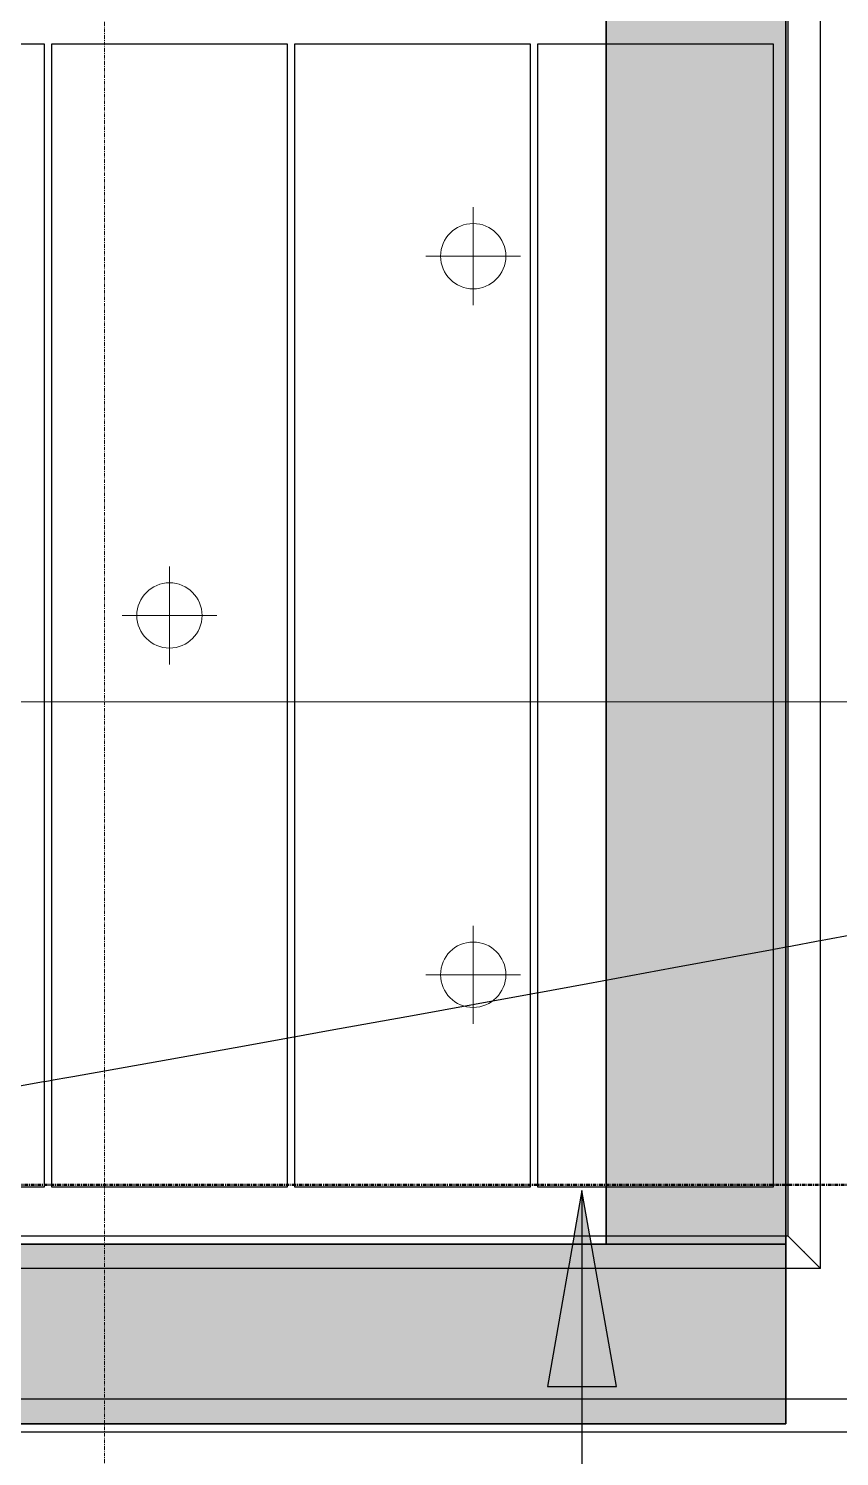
# Model space of a CAD drawing. Header units: millimetres. Extents: x -853228 to -744682, y -17776 to 32484.
# Drawn here: x -824599 to -823357, y 4724 to 6910 of the extents above; entities that cross this region are included whole.
import ezdxf
from ezdxf.xclip import XClip

# ---------------------------------------------------------------- set-up
doc = ezdxf.new("R2010")
doc.units = ezdxf.units.MM
doc.header["$XCLIPFRAME"] = 0
doc.linetypes.add('DPA_Grid _ Level 100', pattern=[10, 5.5, -1.6, 1.3, -1.6])
for name, color, linetype in [('000 - WIPEOUT', 250, 'Continuous'), ('A04_TUBE SERIES', 2, 'Continuous'), ('A11_ALU.SOLID SHEET', 2, 'Continuous')]:
    doc.layers.add(name, color=color, linetype=linetype)
for name, color, linetype, lineweight in [('A-ANNO-NOTE', 3, 'Continuous', 25), ('A-DETL-GENF', 2, 'Continuous', 9), ('A-GLAZ-CWMG', 2, 'Continuous', 35), ('E-LITE-EQPM', 2, 'Continuous', 9), ('G-ANNO-SECL', 3, 'Continuous', 9), ('S-GRID', 251, 'Continuous', 9)]:
    doc.layers.add(name, color=color, linetype=linetype, lineweight=lineweight)

# ---------------------------------------------------------------- blocks, each defined once
blk = doc.blocks.new('Rectangular Mullion - 200mm Square-13922848-4281-01 ENLARGED LOWER PLATFORM LEVEL - REFLECTED CEILING PLAN - SHEET 2')
at = {"layer": 'A-GLAZ-CWMG'}
blk.add_hatch(color=256, dxfattribs=at).paths.add_polyline_path([(-825763.7, 4774), (-823439.2, 4774), (-823439.2, 5049), (-825763.7, 5049)])
for p, q in [((-825763.7, 5049), (-823439.2, 5049)), ((-825763.7, 5049), (-823439.2, 5049)), ((-823439.2, 4774), (-823439.2, 5049)), ((-823439.2, 5049), (-823439.2, 4774)), ((-823439.2, 4774), (-825763.7, 4774)), ((-825763.7, 4774), (-823439.2, 4774))]:
    blk.add_line(p, q, dxfattribs=at)
blk = doc.blocks.new('Rectangular Mullion - 200mm Square-13922674-4281-01 ENLARGED LOWER PLATFORM LEVEL - REFLECTED CEILING PLAN - SHEET 2')
at = {"layer": 'A-GLAZ-CWMG'}
blk.add_hatch(color=256, dxfattribs=at).paths.add_polyline_path([(-830000.2, 5049), (-830000.2, 6974), (-830275.2, 6974), (-830275.2, 5049)])
for p, q in [((-830275.2, 6974), (-830000.2, 6974)), ((-830000.2, 6974), (-830275.2, 6974)), ((-830275.2, 5049), (-830275.2, 6974)), ((-830275.2, 6974), (-830275.2, 5049)), ((-830000.2, 6974), (-830000.2, 5049)), ((-830000.2, 6974), (-830000.2, 5049)), ((-830275.2, 5049), (-830000.2, 5049)), ((-830000.2, 5049), (-830275.2, 5049))]:
    blk.add_line(p, q, dxfattribs=at)
blk = doc.blocks.new('DPA_AN_Section Line - UP-Left-16619271-4281-01 ENLARGED LOWER PLATFORM LEVEL - REFLECTED CEILING PLAN - SHEET 2')
at = {"layer": 'A-ANNO-NOTE', "lineweight": 9}
blk.add_line((7.5, 0), (150, 0), dxfattribs=at)
blk = doc.blocks.new('*U393')
at = {"layer": 'S-GRID', "linetype": 'DPA_Grid _ Level 100'}
blk.add_line((-22800, -21354.7), (-22800, 16961.2), dxfattribs=at)
blk = doc.blocks.new('LGF_DL_SAA_LowPower_DL1a1 - LGF_DL_SAA_LowPower_DL1a-12437659-4180-01 LOWER PLATFORM LEVEL - REFLECTED CEILING PLAN')
at = {"layer": 'A-DETL-GENF'}
for p, q in [((0, 75), (0, -75)), ((72.5, 0), (-72.5, 0))]:
    blk.add_line(p, q, dxfattribs=at)
blk.add_circle((0, 0), 50, dxfattribs=at)
blk = doc.blocks.new('LGF_DL_SAA_LowPower_DL1a1 - LGF_DL_SAA_LowPower_DL1a-12438006-4180-01 LOWER PLATFORM LEVEL - REFLECTED CEILING PLAN')
at = {"layer": 'A-DETL-GENF'}
for p, q in [((0, -75), (0, 75)), ((72.5, 0), (-72.5, 0))]:
    blk.add_line(p, q, dxfattribs=at)
blk.add_circle((0, 0), 50, dxfattribs=at)
blk = doc.blocks.new('C-1-PP19-AR-4180-01-B_20250908-040939_EXDOWNLIGHT')
at = {"layer": 'E-LITE-EQPM'}
for name, p, rotation in [('LGF_DL_SAA_LowPower_DL1a1 - LGF_DL_SAA_LowPower_DL1a-12437659-4180-01 LOWER PLATFORM LEVEL - REFLECTED CEILING PLAN', (-79235.5, 2982.5), 359.9999881697653), ('LGF_DL_SAA_LowPower_DL1a1 - LGF_DL_SAA_LowPower_DL1a-12437659-4180-01 LOWER PLATFORM LEVEL - REFLECTED CEILING PLAN', (-79700.5, 2432.5), 359.9999881697653), ('LGF_DL_SAA_LowPower_DL1a1 - LGF_DL_SAA_LowPower_DL1a-12438006-4180-01 LOWER PLATFORM LEVEL - REFLECTED CEILING PLAN', (-79235.5, 1882.5), 1.18302346677688e-05)]:
    blk.add_blockref(name, p, dxfattribs=dict(at, rotation=rotation))
blk = doc.blocks.new('*U749')
at = {"color": 6}
blk.add_point((-37.5, 0), dxfattribs=at)
at = {"color": 3}
for points in [[(-875, 552), (875, 552), (875, 192), (-875, 192)], [(-875, -192), (875, -192), (875, -552), (-875, -552)], [(-875, -564), (875, -564), (875, -924), (-875, -924)]]:
    blk.add_wipeout(points, dxfattribs=at).dxf.layer = '000 - WIPEOUT'
at = {"layer": 'A11_ALU.SOLID SHEET', "color": 0, "linetype": 'ByBlock'}
for points in [[(875, 192), (-875, 192), (-875, 552), (875, 552)], [(875, -552), (-875, -552), (-875, -192), (875, -192)], [(875, -924), (-875, -924), (-875, -564), (875, -564)]]:
    blk.add_lwpolyline(points, close=True, dxfattribs=at)
at = {"color": 3}
blk.add_wipeout([(-875, 180), (875, 180), (875, -180), (-875, -180)], dxfattribs=at).dxf.layer = '000 - WIPEOUT'
at = {"layer": 'A11_ALU.SOLID SHEET', "color": 0, "linetype": 'ByBlock'}
blk.add_lwpolyline([(875, -180), (-875, -180), (-875, 180), (875, 180)], close=True, dxfattribs=at)
blk = doc.blocks.new('*U750')
blk.add_attdef('EXTR.OVL-LENGTH_', (-25, -59.1), '', height=5)
blk.add_wipeout([(-25, 25), (25, -25), (25, 1975), (-25, 1925)]).dxf.layer = '000 - WIPEOUT'
blk.add_point((0, 0))
at = {"layer": 'A04_TUBE SERIES', "color": 0}
blk.add_lwpolyline([(-25, 25), (25, -25), (25, 1975), (-25, 1925)], close=True, dxfattribs=at)
blk = doc.blocks.new('*U644')
blk.add_attdef('EXTR.OVL-LENGTH_', (-25, -59.1), '', height=5)
blk.add_wipeout([(-25, 25), (25, -25), (25, 6873.5), (-25, 6823.5)]).dxf.layer = '000 - WIPEOUT'
at = {"layer": 'A04_TUBE SERIES', "color": 0}
blk.add_lwpolyline([(-25, 25), (25, -25), (25, 6873.5), (-25, 6823.5)], close=True, dxfattribs=at)
blk = doc.blocks.new('*U645')
blk.add_attdef('EXTR.OVL-LENGTH_', (-25, -59.1), '', height=5)
blk.add_wipeout([(-25, -25), (25, 25), (25, 6317.5), (-25, 6367.5)]).dxf.layer = '000 - WIPEOUT'
at = {"layer": 'A04_TUBE SERIES', "color": 0}
blk.add_lwpolyline([(-25, -25), (25, 25), (25, 6317.5), (-25, 6367.5)], close=True, dxfattribs=at)
blk = doc.blocks.new('*U862')
at = {"layer": 'A04_TUBE SERIES', "color": 0, "linetype": 'ByBlock'}
blk.add_blockref('*U750', (6620.5, 275), dxfattribs=at)
at = {"layer": 'A04_TUBE SERIES', "color": 0, "linetype": 'ByBlock', "rotation": 269.9999999999478}
blk.add_blockref('*U644', (25, 25), dxfattribs=at)
at = {"layer": 'A11_ALU.SOLID SHEET', "color": 0, "linetype": 'ByBlock', "rotation": 90}
blk.add_blockref('*U749', (5648.8, 1250), dxfattribs=at)
at = {"layer": 'A04_TUBE SERIES', "color": 0, "linetype": 'ByBlock', "xscale": -1, "rotation": 269.9999999999478}
blk.add_blockref('*U645', (278, 275), dxfattribs=at)
blk = doc.blocks.new('*U986')
at = {"layer": 'A11_ALU.SOLID SHEET'}
blk.add_blockref('*U862', (-85349.3, 1182.5), dxfattribs=at)

msp = doc.modelspace()

# ---------------------------------------------------------------- block references
ref = msp.add_blockref('*U986', (-744682.4, 3579))
XClip(ref).set_block_clipping_path([(-104690.1238047113, -9620.0077451946), (-34092.6543255158, 14393.0014498748)])

# ---------------------------------------------------------------- next in the draw order: hatches: boundary and pattern name
at = {"layer": 'A-ANNO-NOTE'}
msp.add_hatch(color=256, dxfattribs=at).paths.add_polyline_path([(-823751.4, 5130.9), (-823804.3, 4830.9), (-823698.5, 4830.9)])

# ---------------------------------------------------------------- next in the draw order: linework, layer by layer
msp.add_spline([(-835882.4, 3579), (-801682.4, 12088.5), (-758836, 27096.5), (-744682.4, 3579)], degree=3)
for p, q in [((-823751.4, 5130.9), (-823804.3, 4830.9)), ((-823698.5, 4830.9), (-823751.4, 5130.9)), ((-823751.4, 5130.9), (-823751.4, -2782.5)), ((-823804.3, 4830.9), (-823698.5, 4830.9))]:
    msp.add_line(p, q, dxfattribs=at)
at = {"layer": 'G-ANNO-SECL', "linetype": 'DPA_Grid _ Level 100', "lineweight": 50}
msp.add_line((-851364.9, 5139.9), (-776603.8, 5139.9), dxfattribs=at)

# ---------------------------------------------------------------- next in the draw order: block references
msp.add_blockref('*U393', (-801682.4, 3579))
ref = msp.add_blockref('C-1-PP19-AR-4180-01-B_20250908-040939_EXDOWNLIGHT', (-744682.4, 3579))
XClip(ref).set_block_clipping_path([(-104690.1238047113, -9620.0077451946), (-34092.6543255158, 14393.0014498748)])
at = {"layer": 'A-ANNO-NOTE', "xscale": 100, "yscale": 100, "zscale": 100}
msp.add_blockref('DPA_AN_Section Line - UP-Left-16619271-4281-01 ENLARGED LOWER PLATFORM LEVEL - REFLECTED CEILING PLAN - SHEET 2', (-837762.7, 5879), dxfattribs=at)
at = {"layer": 'A-GLAZ-CWMG', "rotation": 180}
msp.add_blockref('Rectangular Mullion - 200mm Square-13922674-4281-01 ENLARGED LOWER PLATFORM LEVEL - REFLECTED CEILING PLAN - SHEET 2', (-1653714.4, 12023), dxfattribs=at)
at = {"layer": 'A-GLAZ-CWMG'}
msp.add_blockref('Rectangular Mullion - 200mm Square-13922848-4281-01 ENLARGED LOWER PLATFORM LEVEL - REFLECTED CEILING PLAN - SHEET 2', (0, 0), dxfattribs=at)

doc.saveas('drawing.dxf')
